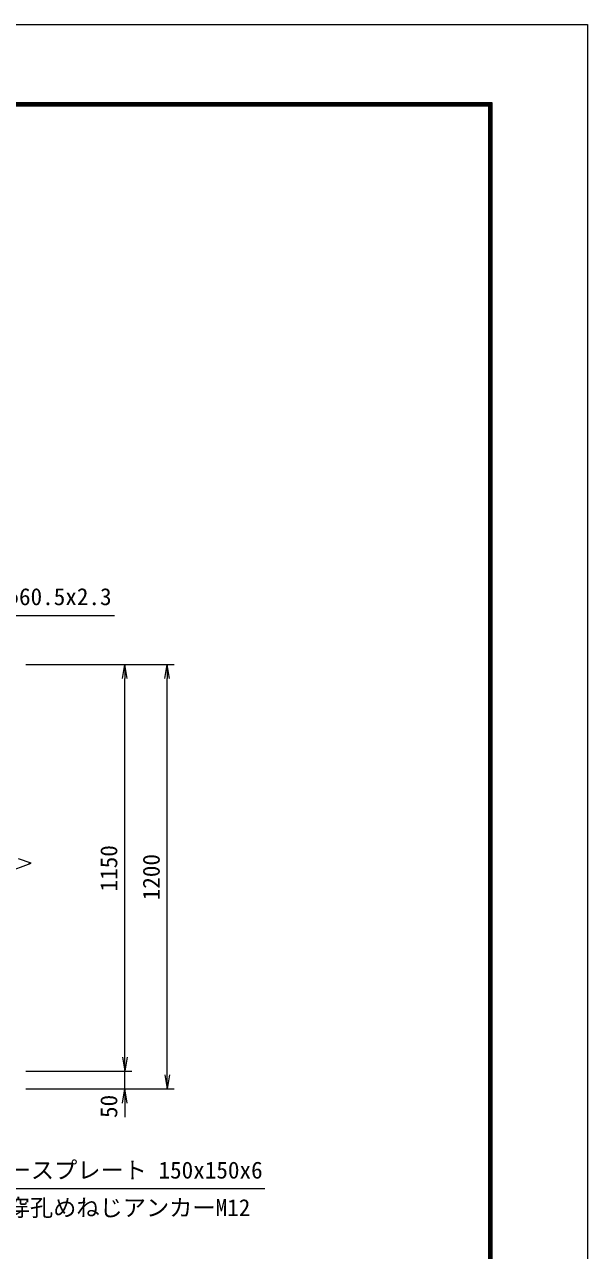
# Model space of a CAD drawing. Units: millimetres, scale not verified. Extents: x -4200 to 4200, y -2970 to 2970.
# Drawn here: x 2609 to 4200, y -495 to 2970 of the extents above; entities that cross this region are included whole.
import ezdxf
from ezdxf.enums import TextEntityAlignment as Align

# ---------------------------------------------------------------- set-up
doc = ezdxf.new("R2010")
doc.units = ezdxf.units.MM
doc.header["$LTSCALE"] = 20
for name, color, linetype, lineweight in [('0-4_D-STR-DIM', 7, 'Continuous', 9), ('0-5_0', 3, 'Continuous', 18), ('0-6_D-STR-TXT', 7, 'Continuous', 9), ('0-7_D-STR2', 7, 'Continuous', 9), ('0-8_D-TTL', 7, 'Continuous', 9)]:
    doc.layers.add(name, color=color, linetype=linetype, lineweight=lineweight)
doc.styles.add('ＭＳ ゴシック', font='')
doc.styles.get('ＭＳ ゴシック').set_extended_font_data('MS Gothic')

# ---------------------------------------------------------------- blocks, each defined once
blk = doc.blocks.new('_Open')
at = {"layer": '0-5_0', "color": 7, "lineweight": 9}
blk.add_line((-20, 3.33), (0, 0), dxfattribs=at)
blk.add_lwpolyline([(-20, -3.33), (0, 0), (-20, 0)], dxfattribs=at)

msp = doc.modelspace()

# ---------------------------------------------------------------- linework, layer by layer
at = {"layer": '0-4_D-STR-DIM'}
for p, q in [((2611.99, 1161.37), (2911.99, 1161.37)), ((2611.99, 1161.37), (3031.99, 1161.37)), ((2891.99, 51.37), (2891.99, 1121.37)), ((3011.99, 1.37), (3011.99, 1121.37)), ((2556.75, 573.54), (2627.23, 599.19)), ((2627.23, 599.19), (2591.99, 612.02)), ((2891.99, 51.37), (2891.99, 91.37)), ((2611.99, 11.37), (2911.99, 11.37)), ((2611.99, 11.37), (2911.99, 11.37)), ((2891.99, -38.63), (2891.99, 11.37)), ((2611.99, -38.63), (2911.99, -38.63)), ((2611.99, -38.63), (3031.99, -38.63)), ((2891.99, -78.63), (2891.99, -118.63))]:
    msp.add_line(p, q, dxfattribs=at)
at = {"layer": '0-6_D-STR-TXT'}
for points in [[(2862.89, 1298.46), (2329.73, 1298.46), (2247.8, 1072.73)], [(3288.07, -321.11), (2441.46, -321.11), (2308.15, -38.36)]]:
    msp.add_lwpolyline(points, dxfattribs=at)
at = {"layer": '0-7_D-STR2'}
for p, q in [((2618.83, 596.13), (2623.31, 600.62)), ((2625.8, 598.67), (2624.16, 600.31))]:
    msp.add_line(p, q, dxfattribs=at)
at = {"layer": '0-8_D-TTL', "color": 2, "lineweight": 18}
msp.add_lwpolyline([(-4200, 2970), (4200, 2970), (4200, -2970), (-4200, -2970)], close=True, dxfattribs=at)
at = {"layer": '0-8_D-TTL'}
for points in [[(-3930, 2750), (3930, 2750), (3930, -2750), (-3930, -2750)], [(-3927.5, 2747.5), (3927.5, 2747.5), (3927.5, -2747.5), (-3927.5, -2747.5)], [(-3925, 2745), (3925, 2745), (3925, -2745), (-3925, -2745)], [(-3922.5, 2742.5), (3922.5, 2742.5), (3922.5, -2742.5), (-3922.5, -2742.5)], [(-3920, 2740), (3920, 2740), (3920, -2740), (-3920, -2740)]]:
    msp.add_lwpolyline(points, close=True, dxfattribs=at)

# ---------------------------------------------------------------- block references
at = {"layer": '0-4_D-STR-DIM', "xscale": 2, "yscale": 2}
for p, rotation in [((2891.99, 1161.37), 90), ((3011.99, 1161.37), 90), ((2891.99, 11.37), 270), ((2891.99, 11.37), 270), ((3011.99, -38.63), 270), ((2891.99, -38.63), 90)]:
    msp.add_blockref('_Open', p, dxfattribs=dict(at, rotation=rotation))

# ---------------------------------------------------------------- texts
at = {"layer": '0-4_D-STR-DIM', "style": 'ＭＳ ゴシック'}
for s, p in [('1150', (2885.24, 519.47)), ('1200', (3005.24, 494.47)), ('50', (2885.24, -120.83))]:
    msp.add_text(s, height=48.09, rotation=90, dxfattribs=at).set_placement(p, align=Align.BOTTOM_LEFT)
at = {"layer": '0-6_D-STR-TXT', "style": 'ＭＳ ゴシック'}
for s, p in [('門柱 φ60.5x2.3', (2379.38, 1314.35)), ('ベースプレート 150x150x6 ', (2495.43, -306.5)), ('他穿孔めねじアンカーM12', (2492.81, -412.73))]:
    msp.add_text(s, height=48.09, dxfattribs=at).set_placement(p, align=Align.BOTTOM_LEFT)

doc.saveas('drawing.dxf')
